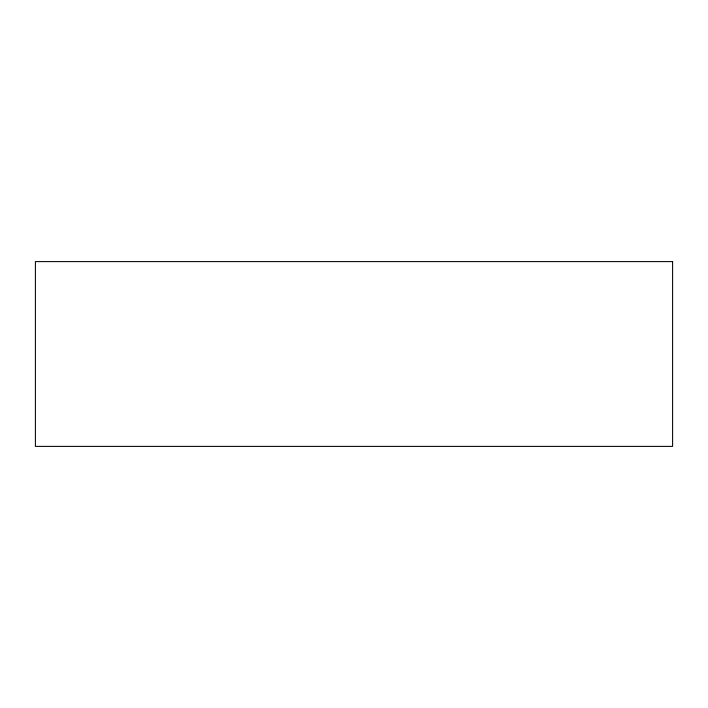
<?xml version="1.0" encoding="UTF-8"?>
<svg xmlns="http://www.w3.org/2000/svg" width="708" height="708" viewBox="0 0 708 708"><rect width="100%" height="100%" fill="white"/><g stroke="black" fill="none" stroke-linecap="round" stroke-linejoin="round"><path stroke-width="1.06" d="M672.6 261.606L35.4 261.606L35.4 446.394L672.6 446.394L672.6 261.606"/></g></svg>
